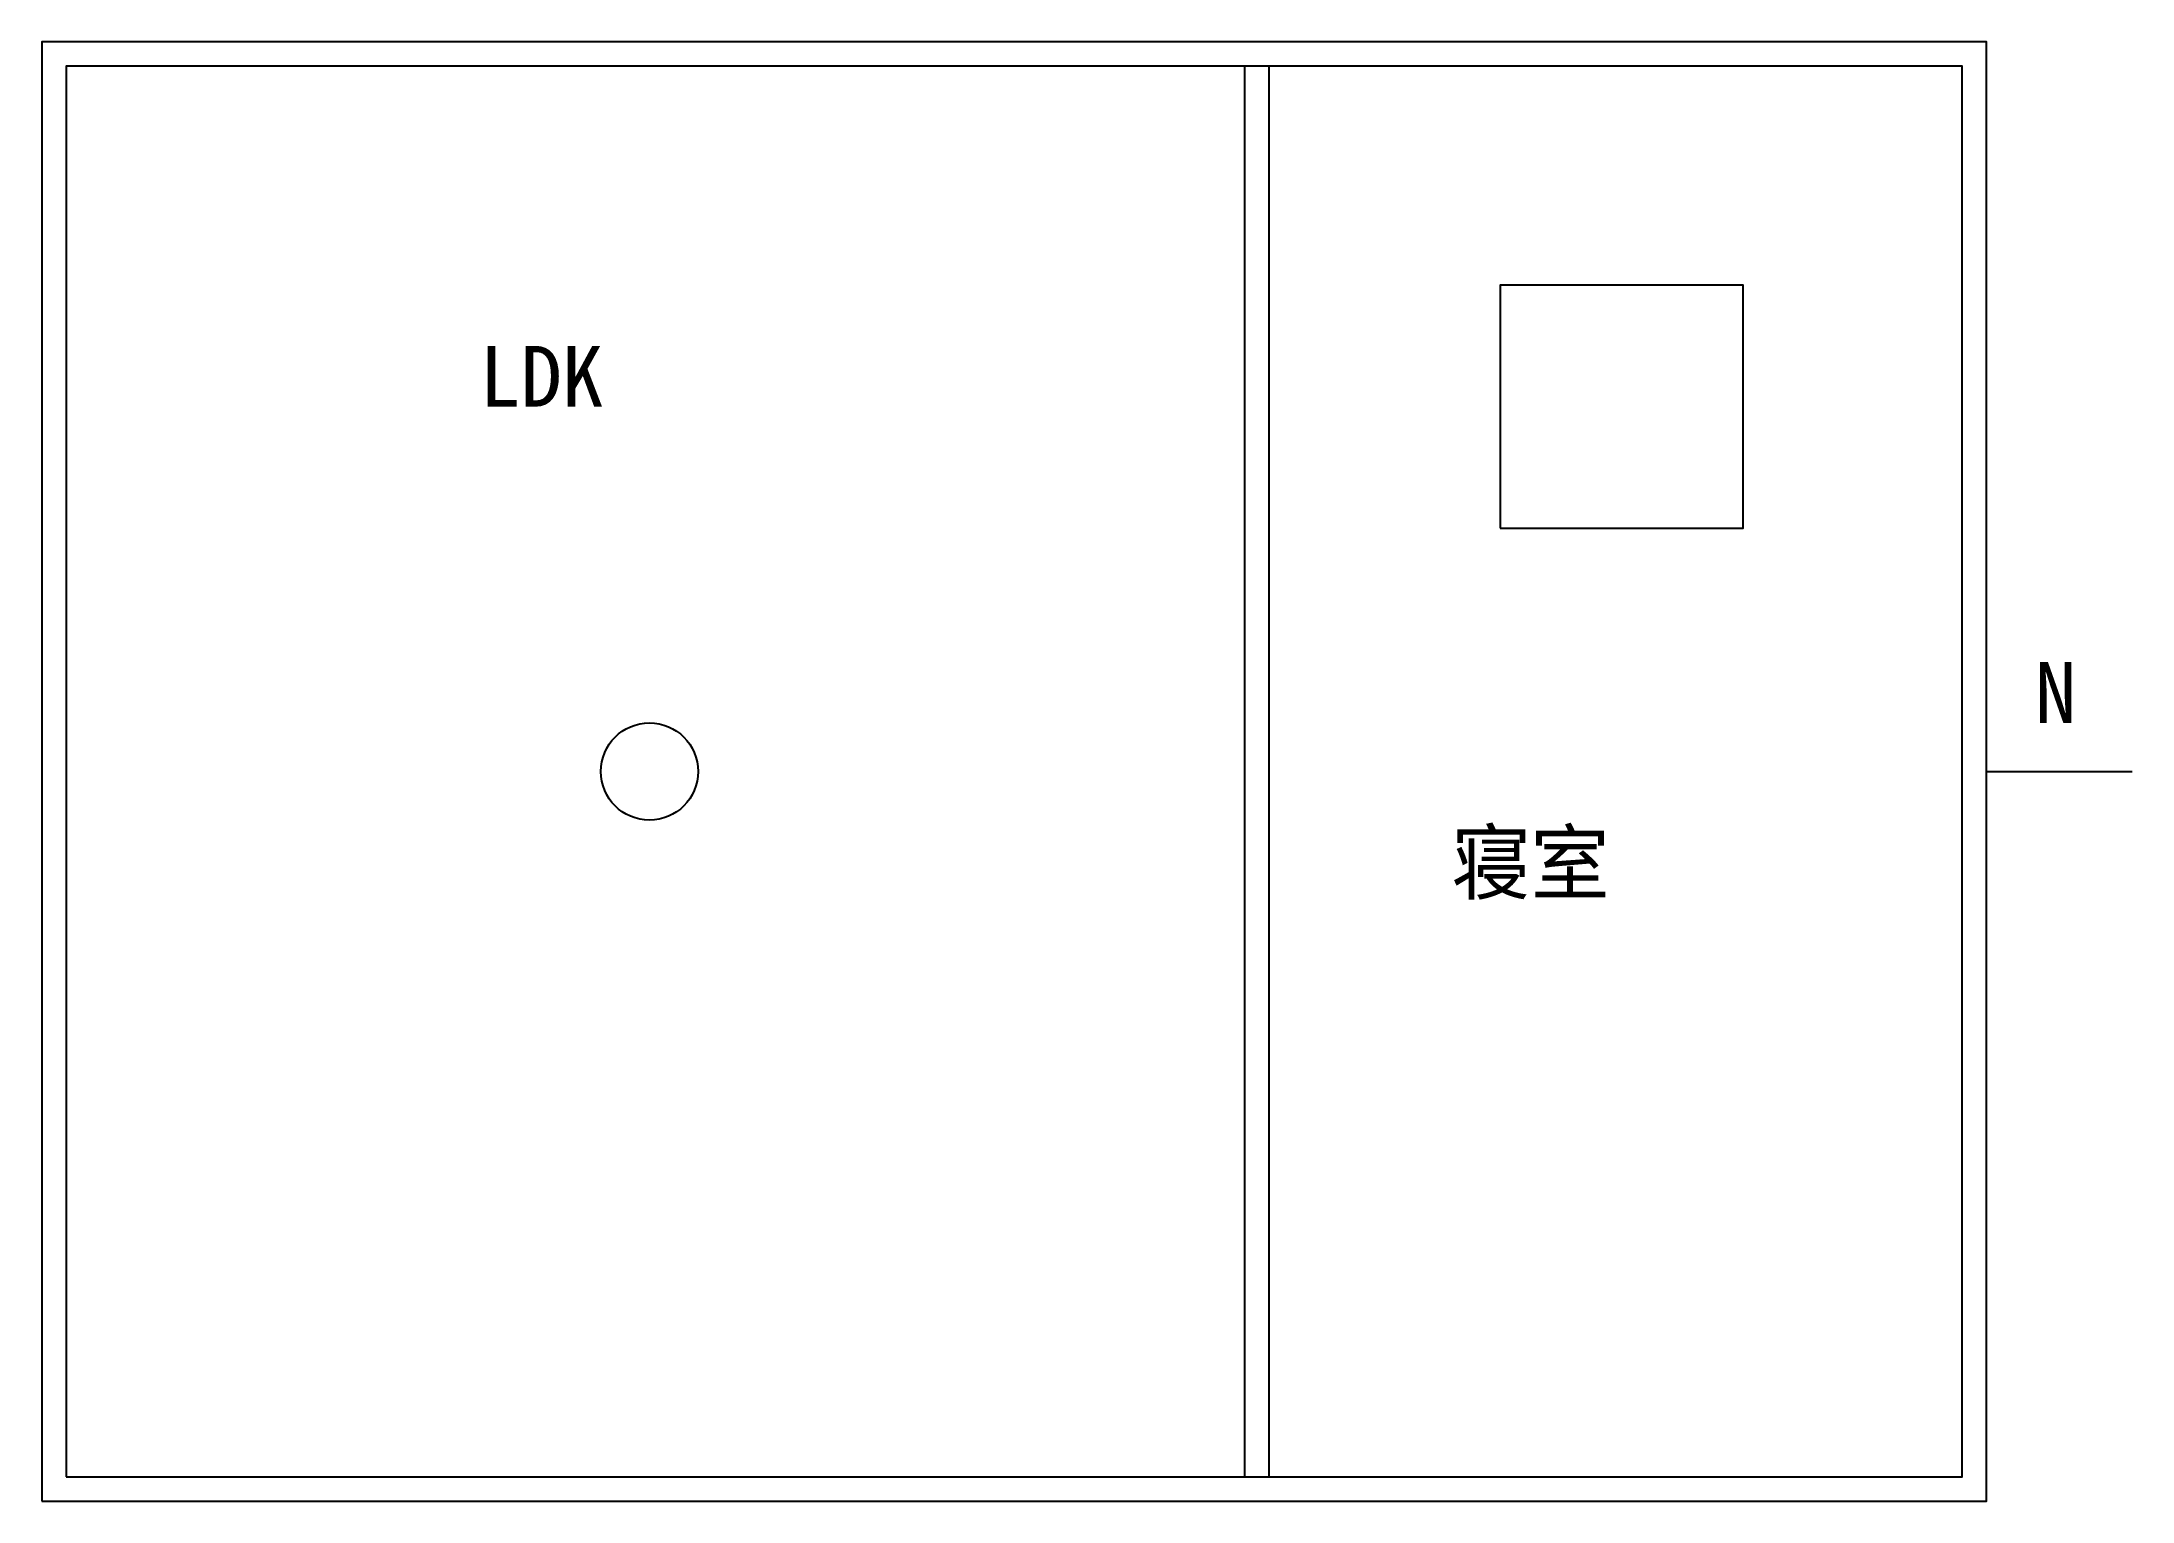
# Model space of a CAD drawing. Header units: millimetres. Extents: x 0 to 8600, y 0 to 6000.
import ezdxf

# ---------------------------------------------------------------- set-up
doc = ezdxf.new("R2010")
doc.units = ezdxf.units.MM

msp = doc.modelspace()

# ---------------------------------------------------------------- linework, layer by layer
at = {"layer": 'FURNITURE'}
msp.add_lwpolyline([(6000, 4000), (7000, 4000), (7000, 5000), (6000, 5000)], close=True, dxfattribs=at)
at = {"layer": 'WALL'}
for p, q in [((4950, 100), (4950, 5900)), ((5050, 100), (5050, 5900)), ((8000, 3000), (8600, 3000))]:
    msp.add_line(p, q, dxfattribs=at)
for points in [[(0, 0), (8000, 0), (8000, 6000), (0, 6000)], [(100, 100), (7900, 100), (7900, 5900), (100, 5900)]]:
    msp.add_lwpolyline(points, close=True, dxfattribs=at)
msp.add_circle((2500, 3000), 200, dxfattribs=at)

# ---------------------------------------------------------------- texts
at = {"layer": 'TEXT'}
for s, p in [('LDK', (1800, 4500)), ('N', (8200, 3200)), ('寝室', (5800, 2500))]:
    msp.add_text(s, height=250, dxfattribs=at).set_placement(p)

doc.saveas('drawing.dxf')
